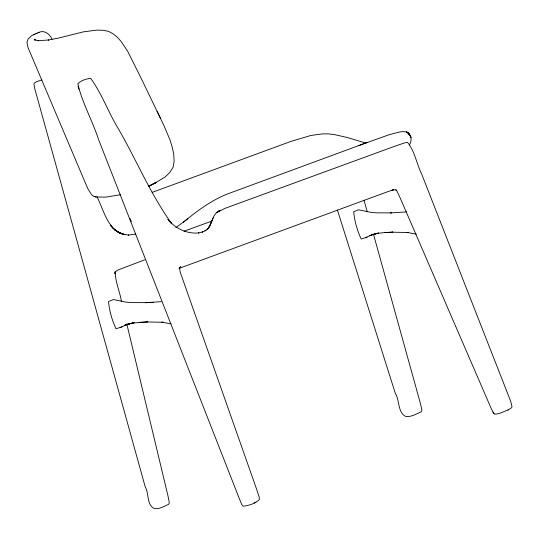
<?xml version="1.0" encoding="UTF-8"?>
<svg xmlns="http://www.w3.org/2000/svg" width="539" height="539" viewBox="0 0 539 539"><rect width="100%" height="100%" fill="white"/><g stroke="black" fill="none" stroke-linecap="round" stroke-linejoin="round"><path stroke-width="0.81" d="M213.188 217.857L209.88 225.673L207.421 229.338C212.743 223.826 211.854 213.457 220.006 210.587L216.961 212.332L225.14 208.303L238.016 203.58L393.537 146.689L404.863 142.781L407.592 142.444C414.889 151.392 416.694 164.132 421.828 174.474L510.662 401.232L512.05 406.871L511.033 408.178L507.94 409.997M212.433 219.73L208.472 228.219L204.961 230.962L206.019 230.254L202.172 232.127L202.711 231.885L198.399 232.963L198.837 232.902C187.195 234.189 175.101 228.502 167.919 219.36L171.739 223.698C150.624 194.444 136.677 160.548 118.688 129.34C108.582 112.927 101.952 93.773 90.64 78.296C86.152 78.856 81.086 80.405 77.818 83.767C82.204 102.888 92.513 120.77 98.556 139.527L238.865 497.463L241.721 504.457L243.109 506.209C248.688 505.622 255.351 503.648 259.374 499.437L259.192 496.938L256.604 489.21L180.242 272.215L179.487 267.903L179.42 268.584L180.787 266.67L179.467 267.748M409.478 144.87C411.372 141.609 412.456 135.963 408.198 133.989L409.728 134.986L411.021 137.432L408.549 133.611L410.55 136.205L409.728 134.986L408.387 133.941L409.728 135.141L408.697 133.537L406.547 131.907L402.411 131.631L398.732 132.156L388.41 134.972L358.26 145.732M175.802 227.741L187.916 218.672M183.327 222.25C197.49 210.661 212.299 199.477 229.675 193.157L367.578 142.33M154.848 183.145L165.008 177.041L169.61 172.702L173.147 167.13L174.131 161.087L173.747 154.437L172.278 147.383L170.095 140.174L163.883 125.439L140.982 77.926L127.649 51.212L121.026 41.341L117.232 37.144L113.015 33.762L108.346 31.275L102.7 30.258L96.535 30.137L83.424 31.848L58.212 38.154L48.335 40.054L48.739 39.987L38.04 40.688L38.485 40.708L34.651 39.805L35.197 40.108L34.301 39.199L34.995 39.926M155.219 182.957L148.852 186.171L150.152 185.51M149.701 185.739L156.054 182.532L148.852 186.171M121.861 326.823L116.047 328.81C112.132 320.577 109.276 310.585 108.548 301.503L113.406 299.563L125.627 302.076L131.112 302.601L146.237 302.642L161.201 301.678M367.039 237.066L361.224 239.053C357.303 230.82 354.446 220.828 353.719 211.746L358.576 209.806L370.798 212.319L376.283 212.844L391.415 212.885L390.586 212.918L406.379 211.921M370.367 235.395L365.402 237.874M120.231 327.631L127.258 324.337L124.496 325.388L130.209 323.447L126.079 324.801L134.15 322.652L126.22 324.667L131.9 323.137L147.511 321.911L139.177 322.335M254.165 503.022L255.863 502.233M508.472 409.748C503.952 411.324 499.316 414.35 494.465 414.127L491.656 409.566L400.336 198.312L397.021 191.17L395.922 189.91L396.273 190.2L395.195 189.681L391.813 190.254L393.389 189.829L388.296 191.48L178.982 268.422M33.438 34.779L34.489 34.314M34.651 34.24L35.136 34.024M36.167 33.573L37.218 33.108M38.673 32.461C44.333 29.658 49.676 34.119 52.04 39.037M39.098 32.279L31.612 35.648L28.102 39.044L26.95 42.392L28.001 47.547L87.749 188.556L91.59 194.741L93.645 196.216L96.131 197.011L105.718 197.133L120.716 194.694M369.491 235.833L371.694 234.889M152.16 192.396L290.764 141.467L310.909 135.464L322.558 133.881L328.413 133.867L334.537 134.629L347.062 137.438L365.422 142.983M371.25 235.044L369.666 235.631L378.573 233.057M211.416 221.253L184.001 231.204M144.775 259.791L117.65 270.127L115.11 271.946L114.854 273.691L115.339 271.481C114.962 281.526 119.941 291.511 121.43 301.49M41.833 79.873L36.504 81.78L34.307 83.114L33.964 84.293L34.806 88.827L145.18 486.737C148.946 492.922 146.655 503.931 153.48 508.142C158.594 510.035 163.964 506.236 168.572 504.315L169.219 503.278L169.206 502.058L167.919 495.637L126.786 323.872M135.626 234.061L128.336 235.078L128.72 235.112L124.031 234.344L119.341 232.835L124.792 234.593L120.082 233.064L122.077 233.953L117.583 231.757M378.526 233.077L371.391 234.91L377.078 233.374L384.731 232.572L392.682 232.154L392.123 232.181L407.983 232.511M384.354 232.578L392.682 232.154M153.399 302.312L145.415 302.675L146.237 302.642M146.952 321.945L163.607 322.302L161.821 322.194L171.146 323.865M408.185 232.504L406.999 232.437L416.324 234.108M94.163 196.391L96.131 197.011M118.014 231.986L119.106 232.639L114.794 229.951L119.597 233.003L113.062 228.314L110.475 225.235L113.062 228.314L116.215 230.881M115.757 230.598C105.866 221.886 102.686 208.209 97 196.748M492.841 412.072L493.906 413.602M409.485 134.979L408.468 133.045L406.547 131.907L408.468 133.045L409.485 134.979L408.468 133.045L407.194 132.25L409.694 135.444L408.697 133.537M157.112 111.317L160.474 118.27M130.526 219.771L131.361 221.63M129.946 218.436L130.6 220.195M78.007 86.476L78.889 89.151M337.427 210.129L395.343 393.436C399.642 399.81 397.634 412.813 405.726 416.452C411.095 417.213 416.425 413.945 421.202 411.789L421.862 410.644L421.788 409.269L420.043 402.128L373.426 234.081M367.248 211.814L364.007 200.124M219.568 210.688L217.298 212.225L220.141 210.405L219.568 210.688"/></g></svg>
